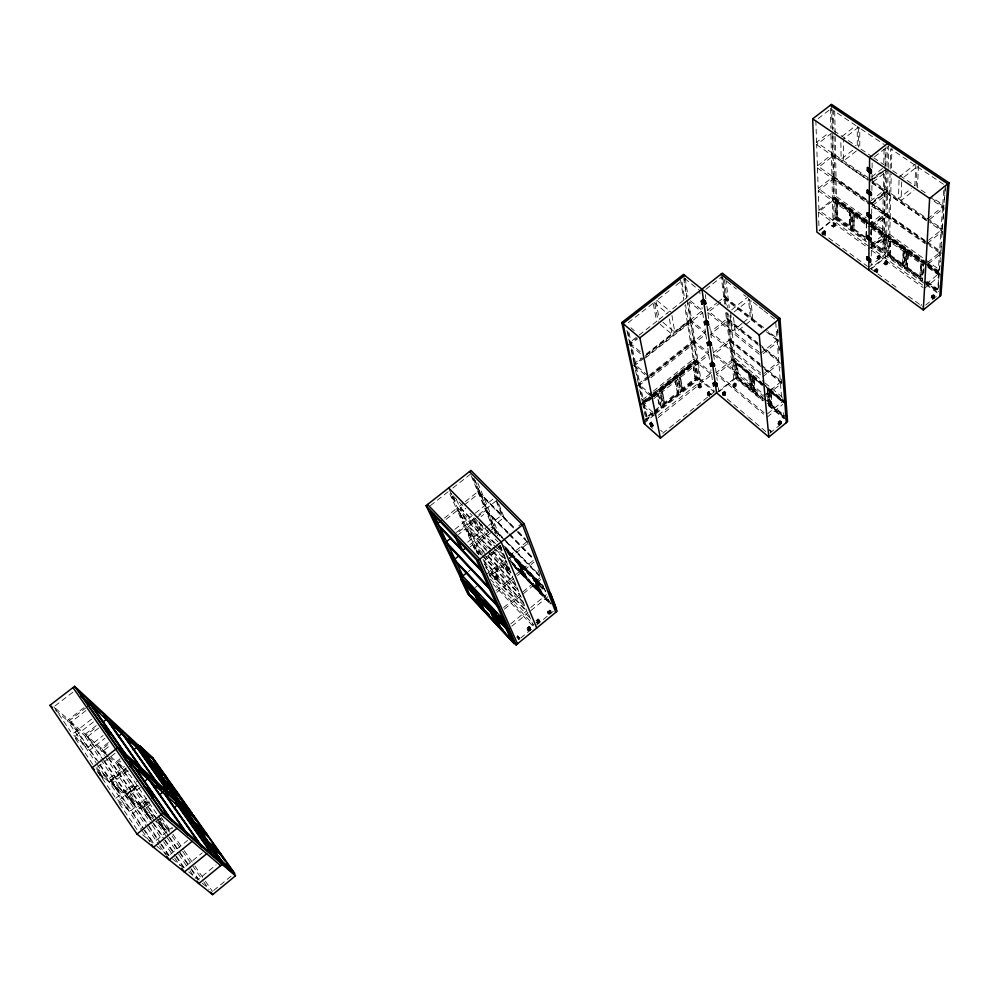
<?xml version="1.0" encoding="UTF-8"?>
<svg xmlns="http://www.w3.org/2000/svg" width="999" height="999" viewBox="0 0 999 999"><rect width="100%" height="100%" fill="white"/><g stroke="black" fill="none" stroke-linecap="round" stroke-linejoin="round"><path stroke-width="0.75" stroke-dasharray="5 3.75" d="M463.149 518.706C459.64 514.947 461.388 515.422 460.689 514.897M460.214 515.484L461.538 516.783L460.864 516.908M460.064 514.935L462.912 518.881M460.414 515.896L461.263 515.659L460.826 516.495M460.701 516.308L461.338 515.809M461.913 517.694L461.326 516.683M697.864 385.751L699.075 387.387L700.898 386.576L699.612 385.327M453.396 497.852L452.072 496.84L454.145 498.451L454.995 501.073L452.709 496.978M452.922 498.638C453.608 498.351 452.984 499.275 452.097 497.065M454.508 499.488L453.209 499.65L453.359 498.801M865.858 236.775L866.508 223.014L854.345 214.36L853.845 229.633L854.345 214.36M866.433 236.313L866.508 223.014M870.604 234.241L871.24 226.386L883.603 235.165L882.729 250.387L883.603 235.165M871.165 235.252L871.24 226.386M895.991 287.138L871.165 269.006L871.215 263.224M871.278 255.994L871.34 250.212L888.461 236.463L923.688 261.476L922.889 275.961M922.589 285.027L871.353 248.089L871.415 242.095M871.478 234.603L871.528 228.609L887.187 216.109L928.133 244.83M871.665 213.961L871.74 206.181L887.674 193.519L928.471 221.703M925.024 241.221L871.752 203.896L871.815 197.889M871.877 190.397L871.952 182.892L887.037 170.966M872.027 174.276L871.977 180.507L885.926 169.493M872.09 168.044L872.139 161.801M709.04 393.319L710.177 394.73M710.102 394.155L708.491 395.392L707.28 393.743M874.674 269.917L876.535 268.419L878.034 269.518M875.049 270.005C877.184 267.844 878.695 270.929 876.023 272.34M876.223 270.816L876.598 269.48L876.31 270.254M877.022 256.643L878.87 255.17L880.369 256.243L878.783 255.494M877.397 256.743C884.053 254.333 874.562 263.361 877.409 256.593M878.571 257.555L878.945 256.219L878.658 257.005M868.855 221.403L882.542 231.119L883.678 170.042M883.803 163.074L884.065 149.126M882.542 231.119L883.728 230.17L884.902 169.805M884.927 168.257L885.326 148.139M870.241 204.233L833.703 178.596L818.268 190.684L818.955 210.314L868.943 246.353L884.327 234.016L884.714 214.385L871.515 205.12M869.093 224.663L884.764 212.163L885.176 191.783L872.015 182.692M885.638 168.319L885.214 189.473L869.255 202.135L817.407 165.809L816.67 144.693L831.455 133.242M885.688 165.921L886.076 146.865M884.827 234.952L883.903 252.272L884.827 234.952L871.303 225.349M884.452 262.125L886.3 260.527L887.811 261.726L886.3 260.639M886.912 169.455L885.064 254.158L870.591 243.756M886.975 166.458L887.399 146.616M868.793 267.27L885.638 253.696L886.051 234.74L868.893 222.552M888.148 168.756L886.225 256.056L868.805 270.105M888.248 167.657L888.735 145.679L872.164 158.679M871.165 269.006L888.024 255.407L888.461 236.463M927.097 262.737L888.598 235.414L890.084 172.877M890.171 168.968L890.658 148.851L944.117 184.665M888.648 255.694L889.647 238.386L904.669 249.063L904.033 265.859L903.446 266.321L888.71 255.644L889.647 238.386M888.598 235.414L889.784 234.465L891.27 174.138M891.42 167.957L891.92 147.852M889.934 255.457L890.833 240.309L903.408 249.25L902.859 263.948L902.334 264.373L889.934 255.457L890.833 240.309M899.038 180.132L898.451 198.789L911.338 188.524M901.697 181.943L901.073 200.599L913.96 190.31M902.334 264.373L903.408 249.25M903.446 266.321L904.132 249.488M907.117 250.799L905.868 268.069L907.117 250.799L922.377 261.651L920.903 278.871L921.852 262.075M906.592 251.236L905.931 268.019L920.953 278.821M907.179 267.857L908.303 252.747L921.078 261.825L920.316 276.473L919.779 276.91L907.179 267.857L908.303 252.747M735.701 386.301L734.19 384.715L734.802 383.641M915.808 163.786L914.847 185.727L892.644 170.642M916.17 186.289L917.07 166.546M918.493 165.584L917.469 187.512L927.584 194.38M919.779 276.91L921.078 261.825M923.688 261.476L922.065 280.781L922.814 277.41M923.775 273.027L924.112 266.945M931.48 296.016L933.341 294.48L934.914 295.716L933.428 294.817M931.692 296.116C938.76 293.506 928.933 302.922 931.817 295.916M931.617 297.402L932.442 297.59L933.054 296.316M933.128 297.015L933.178 295.529L933.166 296.94M928.346 263.624L938.273 270.667L944.005 186.201M927.035 282.105L937.499 289.635L939.035 274.588L927.247 266.209M938.136 287.737L939.035 274.588M938.273 270.667L939.472 269.693L940.321 257.392M940.434 255.856L941.595 238.961M941.695 237.425L945.079 188.249M939.647 270.167L940.271 261.189M870.716 225.811L925.049 264.435L940.933 251.498L941.582 242.17M942.119 234.39L942.332 231.281L929.719 222.565M928.608 240.235L942.494 228.996L942.794 224.488M943.218 218.481L943.943 207.979L931.08 199.226M944.505 199.763L945.516 185.19M938.835 288.574L939.097 285.489M770.928 431.955L769.492 430.407M477.172 553.196L477.185 551.548L477.085 552.21M469.105 534.178L469.13 535.352L470.404 535.264M454.183 499.075C454.92 500.611 452.385 498.176 455.232 500.886M822.077 233.466C824.924 227.06 827.135 236.351 822.277 233.754L824.3 231.368L825.773 232.442L823.75 234.827M825.236 233.641L823.963 232.642L823.463 233.304M468.406 533.766C468.506 531.568 468.444 535.127 469.505 534.015M165.122 829.844L161.501 826.785L161.838 826.185L165.122 829.844L163.062 828.508L160.427 824.687L162.5 826.023L163.848 829.07L163.948 828.146M162.537 826.922L161.476 826.722M162.675 827.097L163.324 827.984M833.578 224.463C836.538 227.909 832.092 226.773 833.853 223.788C834.789 225.499 830.244 227.672 834.927 226.511M148.626 815.309L145.966 812.112L148.376 816.183L150.524 817.582L147.153 813.835L147.565 815.084M148.127 814.385L147.952 815.409L148.676 815.122M146.803 814.447L148.401 815.221M149.338 815.858L148.789 815.434M161.588 826.485L161.701 825.474L161.963 826.098M163.836 829.008L163.499 828.621M164.198 828.633L164.885 830.032M453.683 499.475L452.997 499.163M132.617 802.547C129.383 797.477 134.977 804.782 132.767 802.547M146.766 814.31C147.065 811.55 147.827 816.133 147.74 815.172M148.264 814.734L148.052 815.509M161.963 825.786L161.751 826.598M99.825 773.463L100.162 773.838M99.338 773.663L100.162 773.813L99.5 773.576M101.136 775.773C99.788 775.599 102.073 774.912 100.849 775.436C101.598 774.213 106.094 782.966 101.723 775.848C93.544 768.593 104.371 776.46 101.686 776.81M115.597 787.262L115.522 786.625L115.21 787.924L118.906 791.458L114.111 785.726L116.446 787.262L117.133 789.41L117.033 788.298M114.111 785.726L119.156 791.245M117.782 790.359L117.657 789.697L118.906 791.458M134.603 804.632L130.182 798.825L133.367 802.247L131.069 800.836L131.431 799.987L131.019 801.198M133.716 803.383C134.078 803.134 132.093 802.821 132.605 801.298M161.85 825.923L161.875 825.748M102.06 777.16L102.46 776.822M130.994 801.136L132.005 801.46M131.856 801.76C132.842 801.585 132.842 801.648 131.955 801.872M133.167 802.272L132.867 802.047M115.584 788.199L115.984 787.637L116.633 789.135M115.584 788.049L115.472 787.724M116.184 788.248L115.272 787.874M116.483 789.01L116.421 788.124L116.758 788.835M116.496 788.873L117.02 788.698M118.094 789.959L117.083 788.923M101.099 775.611L99.888 775.074L103.484 778.084M102.447 776.747L101.711 776.847L101.636 775.811M100.325 775.174L99.5 774M101.324 775.112L99.975 775.024M100.712 775.586L100.662 774.862L101.036 775.748M100.762 775.274L100.387 775.474M877.334 271.74L876.011 270.617L875.599 271.303M879.669 258.479L878.059 257.18L878.72 256.081M885.876 262.887L886.375 261.588L885.763 262.999M887.324 263.599L885.863 262.213M920.878 305.981L921.602 304.42M932.766 296.79L932.254 297.39L933.815 298.276M934.115 297.839L932.442 296.491L933.128 295.379M530.919 629.432C528.259 625.399 530.706 629.033 528.134 629.395M162.375 826.91L161.85 826.385M550.736 613.061L549.15 611.376L549.737 610.314L551.173 611.8C544.443 618.269 554.408 610.189 549.55 609.677L547.39 611.45M131.768 800.898L131.468 801.46M709.565 393.581C707.467 390.946 710.789 395.342 707.979 394.805M102.048 776.298L102.235 776.96M725.411 394.555L723.838 393.069L724.462 391.983L725.936 393.231L723.838 395.704M725.636 394.368C723.051 388.661 727.846 398.776 722.764 394.193M468.094 532.966C471.965 533.728 471.528 540.621 468.693 532.867M735.751 386.201L734.452 384.353M452.522 497.952L453.159 498.501M833.591 225.287L833.878 224.663M834.827 226.174L833.303 224.837L833.928 223.751M887.249 263.786L887.562 263.062L885.938 261.888M149.163 816.67L147.49 814.347M494.255 577.11L496.353 575.299C501.473 576.086 492.582 581.106 497.227 578.796L497.964 577.397L496.59 575.961L494.468 578.483C497.365 582.717 491.72 575.911 496.553 575.724M507.08 570.829L509.215 568.306L507.842 566.883L505.706 569.405M517.12 637.936L517.844 636.5L519.443 638.473L519.143 639.397M529.345 627.06L527.147 629.632C530.207 634.015 524.338 627.097 529.308 626.81C533.778 627.285 524.063 634.615 530.769 628.571M538.636 622.877L539.76 621.191L538.324 619.68L537.2 621.366L539.06 622.789M934.077 297.927L934.302 297.227M549.15 611.376L547.539 612.874M477.46 553.096L478.034 552.784M452.397 497.302L454.995 501.073M477.372 551.798L476.236 551.411M723.838 393.069L722.352 394.455M734.19 384.715L732.704 386.101C735.801 389.872 730.069 383.778 734.764 383.404C739.173 383.728 730.219 390.222 736.288 384.877M469.63 535.152L470.067 534.927M462.013 517.195L462.425 517.382M833.303 224.837L831.905 226.124M454.345 499.338L453.996 499.812M779.907 421.253L777.734 423.763L779.282 425.05M530.307 629.907L529.12 628.371L528.546 629.045M878.059 257.18L876.635 258.504M876.747 272.14L877.921 270.454L876.373 269.33L875.211 271.016M539.535 622.352L538.174 620.591M886.138 261.451L884.053 263.873M163.986 828.633L162.175 826.685M163.374 828.096L161.601 826.385M932.442 296.491L930.993 297.852M133.054 802.634L129.932 799.025M162.762 827.846L162.525 826.785L163.099 827.06M133.429 803.521L133.629 803.096M825.162 233.903L825.449 233.179L824.05 232.13M834.789 226.273L835.077 225.549M115.984 787.637L115.747 787.237M117.944 789.472L117.969 790.084M99.838 774.013L99.987 773.676M651.573 423.876L652.822 425.212L651.91 424.238M779.432 424.563C785.052 420.142 773.775 421.153 779.282 425.249M780.818 423.963L779.245 422.34M878.633 257.555L877.884 258.067L879.382 258.903M879.819 258.416C876.111 252.272 883.978 262.899 877.022 258.266M874.237 271.041L875.062 269.842M876.298 270.791L875.424 271.691M877.259 271.915L877.559 271.191L875.998 270.055M877.497 271.666L876.835 272.252L875.449 271.191M886.051 262.912L885.251 263.411L886.812 264.285M508.566 570.054L508.841 568.793L507.392 570.429M518.319 639.223L519.455 638.011L517.669 635.963L515.447 637.687M518.506 639.422L519.268 638.024M530.094 630.294L530.369 629.033L529.145 630.469M539.198 621.665L538.124 623.089M550.611 612.275C547.964 616.221 553.671 611.026 548.988 610.951C547.864 612.824 551.048 612.237 549.512 610.951M698.226 386.476C698.313 389.66 702.921 386.513 700.162 385.514M725.349 393.756L724.1 395.329M835.401 224.812L833.378 227.198M770.316 432.242L770.966 431.156M476.698 550.861L476.173 551.023M880.244 257.193L878.171 259.615M781.455 422.54L779.557 424.662M468.631 534.353L469.218 533.591M887.686 262.562L885.601 264.997M710.277 394.655C705.406 398.726 710.264 389.385 707.767 394.917M452.097 496.928L452.235 497.577M934.739 296.553L933.528 298.264L931.917 297.09M507.804 566.645C503.146 568.681 506.568 572.552 509.39 568.294M508.716 569.755L507.28 567.944M163.474 827.959L160.427 824.687M163.312 827.422L162.687 827.746L162.525 826.822M162.687 827.746L162.849 826.71L162.25 827.11M147.79 815.172L147.602 814.41M517.844 638.199L517.794 637.237L516.945 637.262M518.943 639.372L519.093 638.623L518.231 638.661M549.7 610.064L547.265 612.599L548.963 614.597M551.011 613.199L551.323 612.275L549.55 610.751M116.034 788.186L116.92 788.136M117.295 789.235L115.322 787.499L115.572 786.625M825.474 233.866L824.65 234.728M722.702 392.957C721.34 400.699 730.044 388.586 722.714 392.769M724.063 393.693L724.487 392.295L723.676 393.956M725.749 394.543L725.124 395.279M101.773 776.747L100.212 774.375M115.097 787L115.522 787.499L115.397 786.775M116.558 789.06L116.071 788.461M879.719 258.616L878.571 259.141L879.732 257.779M149.088 816.495L149.338 816.495M887.312 263.998L886.088 264.985L884.44 263.636M163.749 828.471L163.636 828.683M470.229 535.077L470.392 535.227M478.096 553.121L477.21 552.859M115.697 787.974L117.857 789.66M98.576 772.215L100.737 774.038L101.773 776.922M834.652 226.598L835.301 225.324L833.74 224.176M733.104 385.839C734.352 389.535 738.461 384.665 734.615 384.078M530.631 629.944L529.882 630.644M539.148 622.702L537.737 620.741M878.396 257.942L877.259 258.079M885.813 263.311L884.677 263.436M886.862 264.348L885.476 262.55M778.721 423.626L779.869 422.177M476.223 550.699L479.021 554.457M476.523 551.548L476.61 551.91M468.668 534.103L469.293 534.228M132.555 801.985L132.293 801.735M101.573 776.136L99.95 774.587M780.544 424.6L781.418 423.139L779.695 421.69M933.69 298.489L934.589 297.04L933.054 295.879M536.688 620.441L538.124 619.055L535.988 620.916M886.887 264.211L885.976 264.385L887.162 263.149M824.949 234.141L823.188 233.042M932.991 298.514L934.19 297.128L932.829 296.154M213.686 890.471L231.481 875.836M520.704 638.061L531.518 629.17M536.65 624.949L553.334 611.238M769.979 433.129L782.816 422.577M925.661 305.145L937.437 295.467M937.499 289.635L938.036 289.198L926.398 280.844M526.997 628.296L529.133 626.435L530.569 627.996M539.16 590.459L538.486 591.008L525.087 577.172L519.867 563.936L520.479 563.448L534.065 577.397L539.16 590.459L525.749 576.623L525.087 577.172M768.031 403.646L768.643 403.134L767.244 387.787L764.997 385.926M540.671 593.269L541.346 592.719L536.276 579.682L535.589 580.232L540.671 593.269L551.161 604.095M770.391 405.606L771.003 405.094L769.642 389.76L769.018 390.272L770.391 405.606L783.915 416.833M541.533 593.543L542.132 593.044L537.712 581.643L537.1 582.155L541.533 593.543L551.923 604.27M772.102 405.132L771.54 405.582L770.928 391.708L772.102 405.132L784.402 415.322L783.84 415.784L783.616 412.824M188.736 871.977L198.164 879.582L216.084 864.922M510.826 623.801L526.773 610.764L520.604 595.928L481.993 555.581M530.769 607.492L546.441 594.667M767.619 413.723L783.004 401.148L782.542 395.204M926.235 283.966L939.435 273.164L925.636 263.361M511.875 626.173L528.009 612.961L488.486 571.465M530.794 610.676L547.939 596.653M767.22 417.12L782.654 404.495M924.35 288.486L938.723 276.723M172.427 858.828L183.716 867.931L202.21 852.884M503.621 607.517L519.905 594.255L483.379 556.106M522.764 591.932L540.084 577.834M504.345 609.165L520.604 595.928M523.451 593.618L540.734 579.532M928.321 263.848L940.783 253.709L929.395 245.717M520.479 563.448L525.911 577.422L537.137 589.023L537.749 588.523L533.279 577.085L521.903 565.397L521.291 565.896M511.538 562.599L521.59 572.964L522.202 572.477L517.544 560.914L506.368 549.425L511.138 561.076M750.636 387.325L750.087 387.774L748.626 374.263L736.575 364.335L737.137 363.886L738.736 377.447L750.636 387.325L749.188 373.813L748.626 374.263M512.787 564.485L522.927 574.949L523.601 574.4L518.294 561.201L504.945 547.477M751.285 389.735L749.7 374.25L735.301 362.4L737.087 377.947L751.285 389.735L751.897 389.235L750.261 373.801L735.863 361.95L735.239 362.45L749.637 374.313L750.261 373.801M753.608 391.67L754.22 391.171L752.622 375.736L751.985 376.248L753.608 391.67L762.487 399.038M525.911 577.422L526.51 576.923L521.903 565.397M755.281 391.183L754.732 391.633L753.895 377.684L755.281 391.183L762.986 397.565M533.279 577.085L532.654 577.584L537.137 589.023M533.379 577.959L534.065 577.397M767.244 387.787L768.094 403.596M517.544 560.914L516.933 561.413L521.59 572.964M517.619 561.75L518.294 561.201M496.141 579.507C499.275 575.037 497.065 582.305 495.167 577.984M885.838 264.648L884.877 263.586M156.818 846.24L168.631 855.768L187.575 840.421M496.103 590.534L512.749 577.047L506.056 560.938L493.044 547.489M515.671 574.687L533.379 560.352M763.81 373.713L778.745 361.613M496.865 592.27L513.486 578.796L487.899 552.197M517.569 575.486L534.053 562.125M762.849 376.723L778.908 363.711M927.322 243.444L942.332 231.281M709.103 394.205L707.304 392.682L708.878 391.421L710.676 393.032L708.89 391.508L707.317 392.782L709.028 393.981M142.582 834.764L152.847 843.044L172.278 827.384M485.826 574.787L505.294 559.103L498.301 542.295L495.067 538.973M509.478 555.731L527.584 541.146M760.651 353.384L778.246 339.21L768.493 331.443M927.596 218.893L944.105 205.594L932.641 197.814M158.429 820.366L170.13 830.256L172.465 828.383M662.774 433.279L714.085 391.945L713.673 389.073M489.06 574.637L506.056 560.938M509.028 558.541L528.296 543.006M763.199 353.658L778.421 341.396M929.819 219.355L943.943 207.979M475.274 587.424L478.808 584.577M489.41 576.023L506.968 561.863L500.062 545.217M716.583 392.844L735.039 377.959L727.135 312.812M529.27 617.195L490.272 576.186L506.68 562.961M718.818 391.87L736.675 377.46L734.59 360.015L716.42 374.6L763.673 414.16M737.087 377.947L737.699 377.46L735.863 361.95M738.736 377.447L738.186 377.897L736.575 364.335M725.911 392.382L724.462 391.171L722.502 392.757M732.879 384.49L734.827 382.817L736.288 384.116L734.827 382.904M658.191 417.532L711.6 374.687L695.067 360.814L650.449 396.391M886.051 234.74L868.93 248.476L818.456 212.038L835.339 198.739L867.681 221.703M166.421 836.575L155.919 821.34L160.752 817.469M870.141 248.289L886.687 235.002M698.276 386.401C702.322 382.954 695.079 387.487 699.949 388.324L701.798 386.85L699.5 384.228L697.652 385.714L698.676 387.237M158.829 819.904L161.176 818.019M468.319 571.528L471.903 568.656M490.122 554.033L483.004 559.74L524.275 602.934M491.296 553.084L496.041 549.275M497.227 548.326L500.786 545.479M653.508 425.437L651.885 426.735L651.011 425.961L650.499 425.374L652.122 424.076M698.563 386.8C702.796 383.828 697.24 384.752 699.999 385.751M764.035 412.699L716.146 372.639L732.479 359.54L730.269 341.446L713.661 354.707L714.485 360.689M871.353 248.089L886.75 235.739L924.387 262.475M651.011 425.961L652.634 424.662L651.036 426.298M700.661 386.188L699.4 387.812L698.763 387.462M730.169 315.409L735.289 358.491L734.04 359.49L728.558 313.898M651.585 426.049C654.645 423.027 651.96 428.072 650.886 426.173M699.65 387.45L700.898 386.463M168.694 835.963L159.116 822.065L162.675 819.205M490.272 576.186L483.741 561.413L501.648 547.04M161.751 825.486L161.626 826.148M163.062 828.508L160.677 824.5M145.717 812.312L148.789 816.021L147.078 813.149M147.278 813.76L147.352 813.473M652.584 397.827L644.23 404.495L647.04 417.582L646.49 417.095L653.558 411.438M654.732 410.502L659.44 406.73L656.805 393.531L659.989 407.205L659.44 406.73M664.435 402.734L661.862 389.498L664.984 403.209L664.435 402.734L677.297 392.432L674.899 379.108L677.846 392.919L677.297 392.432M682.255 388.461L679.932 375.087L682.816 388.936L682.255 388.461L695.042 378.234L692.881 364.76L695.591 378.708L695.042 378.234M478.808 554.632L478.059 552.285M478.246 553.134L477.06 552.347M652.934 412.862L645.441 419.018L645.978 419.505L653.109 413.798M654.108 411.925L660.876 406.655L657.879 391.571L654.258 394.455M663.373 404.657L678.708 392.382L675.986 377.135L660.414 389.548L663.373 404.657L663.923 405.144L679.258 392.857L675.986 377.135M681.181 390.397L696.415 378.196L693.98 362.787L678.508 375.124L681.181 390.397L681.743 390.871L696.977 378.671L693.98 362.787M654.295 412.849L661.425 407.142L657.879 391.571M645.579 419.98L652.747 414.248M653.945 413.286L697.801 378.159L695.067 360.814M644.929 421.428L653.296 414.722M654.495 413.773L698.363 378.633L695.641 361.288L641.283 404.632M643.88 423.351L654.807 414.597M656.018 413.623L699.737 378.596L688.011 303.209M140.372 829.195L142.72 827.309M518.743 525.899L521.066 524.038M658.428 415.134L711.325 372.739L710.901 369.742M651.61 424.563L649.75 423.276L651.348 422.003L653.096 423.551M697.901 384.777L699.45 383.416L701.236 385.027L699.462 383.516L697.901 384.765L699.6 385.964M649.775 423.364L651.36 422.09M627.822 331.668L642.482 399.762L643.593 400.749L652.047 394.006M653.259 393.044L694.355 360.302L685.539 304.545M867.107 223.252L867.694 222.789L853.158 212.462L852.696 229.845L853.158 212.462M642.22 402.772L649.487 396.978M650.699 396.004L696.74 359.315M97.415 771.141L115.784 798.263L130.844 810.701L146.453 798.263M467.619 542.232L479.67 532.629L472.277 515.534L470.142 513.336M456.418 499.612L459.365 506.293L482.629 530.269L487.412 526.461M488.611 525.499L501.76 515.022L495.417 499.125M640.721 404.145L649.238 397.352M706.905 306.056L707.504 310.377L732.791 330.844L742.107 323.426M743.268 322.49L750.261 316.933L748.388 298.414M652.734 412.137L642.619 403.209L652.197 395.567M653.383 394.617L696.465 360.277L693.656 342.282L650.961 376.161M643.406 403.109L653.059 395.417M643.331 403.758L650.599 397.952M651.81 396.99L697.864 360.264M650.836 398.289L642.757 404.558L645.978 419.505M652.035 397.34L658.441 392.058M663.923 405.144L660.976 390.035L676.548 377.61M681.743 390.871L679.07 375.612L694.542 363.261M104.283 760.689L126.873 793.706L140.859 805.531L148.052 799.799M653.296 396.79L708.466 352.784L707.642 347.065M653.783 396.878L657.367 394.018M662.424 389.985L675.461 379.583M680.494 375.574L693.443 365.234M137.587 785.476L117.782 801.198L132.817 813.611L148.451 801.136M469.905 544.63L481.968 535.002L474.612 517.932L454.907 533.578M495.541 543.581L484.927 532.642L489.722 528.821M490.921 527.872L504.083 517.37L497.764 501.498M759.44 352.41L735.301 332.867L744.617 325.437M745.778 324.5L752.771 318.931L750.948 300.424M108.978 758.179L142.382 806.817L148.364 802.047M653.696 398.751L708.753 354.82L693.656 342.282M871.49 224.937L884.714 214.385M140.996 808.79L149.513 801.985M870.316 226.636L885.976 214.136M140.335 787.274L128.759 796.465L142.745 808.253L149.937 802.509M470.192 546.828L472.639 544.88L465.509 528.921L458.516 534.477M484.04 551.598L475.437 542.644L488.761 532.005M489.972 531.043L493.593 528.146L486.888 511.95L481.093 516.545M761.338 364.897L781.48 381.306L764.585 395.067L713.373 352.684L730.019 339.398L727.734 320.592L710.789 334.053L711.588 339.785M871.553 226.398L887.224 213.886L925.736 240.859M152.972 822.214L144.256 809.54L151.436 803.808M480.531 554.158L476.211 544.38L494.33 529.907L504.495 540.322M127.997 770.641L112.575 782.816L127.173 795.129L138.774 785.926M458.866 531.755L464.697 527.11L457.28 510.489L445.354 519.917M492.157 550.312L467.569 524.837L475.686 518.394M476.848 517.47L486.126 510.102L479.133 493.231L460.202 508.191L467.569 524.837M726.748 312.437L727.472 318.456L710.501 331.943L762.662 374.637M871.752 203.896L887.736 191.209M475.437 542.644L468.369 526.648L475.312 521.141M849.674 211.039L849.225 226.323L849.674 211.039L837.686 202.522L837.399 217.819L837.686 202.522M131.031 800.074L131.244 800.574M850.823 210.801L850.386 228.184L850.823 210.801L836.513 200.624L836.288 218.044L836.513 200.624M132.43 801.111L131.818 801.86M132.617 802.971L130.182 798.825M470.854 536.75L470.079 534.315M133.666 802.684L133.142 803.184L133.903 803.221M642.482 399.762L652.135 392.07M653.346 391.108L693.219 359.353L684.715 305.869M462.275 517.182L461.738 517.345M822.577 231.993L824.4 230.444L825.836 231.493M834.04 222.914L835.489 223.951L834.04 222.814L832.417 224.251M822.652 233.516C823.651 235.926 827.771 233.054 824.25 231.855M115.784 798.263L137.899 780.719M454.907 529.308L472.277 515.534M475.299 513.149L493.606 498.626M652.147 395.791L638.436 383.791L648.151 376.086M649.35 375.124L693.343 340.247L690.421 321.553L645.641 356.893M731.618 309.865L748.214 296.703M899.125 177.023L914.622 164.735M636.688 386.326L694.78 340.247M100.137 764.547L110.664 780.007L125.275 792.357L135.714 784.09M649.2 376.723L705.481 332.068L704.844 327.597M642.619 403.209L638.861 385.764L649.762 377.11M126.873 793.706L137.275 785.439M650.836 377.797L705.794 334.178L690.421 321.553M885.176 191.783L869.242 204.433L817.494 168.107L833.203 155.869L870.753 181.818M478.858 514.572L495.966 500.998M734.165 311.9L749.587 299.663M904.182 176.935L917.294 166.533M125.412 795.691L138.411 785.376M871.553 203.321L886.45 191.496M648.039 375.711L634.078 363.611L641.395 357.842M646.191 354.058L690.097 319.43L687.062 300M96.079 767.682L109.003 778.608L124.438 766.433M646.128 354.907L672.127 334.39L668.668 314.56M662.886 322.29L674.837 332.255L702.397 310.514L701.985 307.63M871.74 176.923L884.527 166.833M632.305 366.221L644.205 356.83M645.429 355.856L691.558 319.468M638.436 383.791L634.515 365.671L644.417 357.854M110.664 780.007L126.061 767.856M645.379 357.967L702.709 312.712L689.472 301.948M869.405 181.131L883.328 170.142M109.141 782.017L126.099 768.631M871.765 179.97L884.615 169.83M115.122 753.271L95.667 768.556L110.926 781.418L126.374 769.218M444.493 518.044L456.443 508.603L449.288 492.619M459.365 506.293L464.11 502.547M465.297 501.61L478.334 491.321L471.603 475.087M707.504 310.377L716.745 303.072M717.894 302.16L724.824 296.691L722.352 276.348M708.641 318.531L707.804 312.575L725.099 298.913L765.184 330.844M819.168 230.294L834.065 218.506L832.204 135.34M819.118 230.981L835.738 217.832L835.339 198.739M120.142 758.778L115.409 762.499L153.284 817.507M110.589 756.53L117.47 762.574L119.917 760.651M818.955 210.314L834.128 198.364L833.703 178.596M867.607 220.517L835.251 197.565L836.413 196.641L835.214 135.976M157.268 819.38L118.531 763.248L120.867 761.413M101.623 776.685L102.26 776.285M453.946 499.687L454.195 499.2M108.092 756.905L103.696 750.499L109.553 745.916M640.209 351.773L629.545 342.632L656.605 321.416L652.884 301.511M683.516 300.312L659.29 319.305L655.943 301.061M627.747 345.304L637.275 337.824M634.078 363.611L630.007 344.767L637.474 338.911M430.407 505.644L448.701 491.283L451.91 494.592M452.897 487.987L471.041 473.726M705.881 289.285L721.178 277.272M91.558 719.193L72.34 734.115L87.812 747.452L103.072 735.539M852.671 150.225L841.133 159.228L840.858 141.721M75.325 737.836L89.673 750.187L104.945 738.249M856.318 151.024L843.618 160.951L843.318 139.061L858.591 127.198M108.404 742.557L100.05 749.088L104.408 755.431M98.576 728.146L87.787 736.55L102.135 749.125L109.178 743.618M867.856 223.776L818.193 188.461L833.653 176.361L833.203 155.869M96.266 725.611L84.053 735.102L99.9 758.303M85.926 710.601L71.191 722.015L86.151 735.127L96.978 726.71M817.407 165.809L833.154 153.546L832.691 132.293M628.246 322.677L654.57 302.135L658.154 321.441M658.291 299.225L670.054 290.047M675.923 285.464L681.805 280.881L684.727 299.363L686.725 297.802L683.791 279.021M841.97 136.438L854.882 126.411M93.444 721.94L74.213 736.887L92.882 764.447M83.953 707.692L67.37 720.529L96.091 762.799M72.877 692.182L53.859 706.83L69.48 720.516L85.489 708.129M868.268 177.772L816.595 142.295L828.933 132.742M818.169 118.569L830.981 108.704M550.474 613.536L549.388 614.06L547.989 612.587M530.082 630.169L529.358 630.606L527.872 629.108M508.566 569.917L507.854 570.342L506.418 568.906M876.71 272.752L877.796 270.954L876.173 269.767M132.143 801.922L132.417 801.298M117.22 789.385L117.582 790.234M468.469 533.054L469.855 534.502M469.031 534.365L471.078 536.575M517.007 636.6L517.632 635.888L519.055 637.449M529.907 630.282L528.234 628.746M538.673 623.164L539.91 621.653L538.149 620.117M548.513 612.649L549.925 611.338M117.557 789.235L117.795 790.109M770.504 431.368L771.166 431.118L769.392 429.62M724.912 395.217L723.014 393.993M146.778 813.686L146.94 813.323M147.053 814.535L150.524 817.582M147.877 814.597L148.464 814.759M734.015 385.614L734.477 384.927M823.276 233.716L824.25 232.28M101.761 776.573L103.209 778.296M517.519 637.212L517.994 638.086M529.358 630.869L527.597 629.345M537.112 622.015C539.01 618.818 537.237 622.976 537.986 620.391M550.212 613.548L548.613 612M495.829 577.922C498.226 576.048 494.105 577.584 496.416 577.31M495.417 578.259C496.528 575.112 499.862 578.533 496.241 579.632M507.517 567.594L508.678 568.793M507.067 568.843L507.979 567.819M507.667 567.32C511.75 567.907 507.33 573.076 506.143 569.13M780.956 423.077L779.819 424.55M779.532 421.978C782.804 422.49 780.132 426.298 778.721 422.952M735.813 385.414L734.54 387.05M733.666 385.989L734.777 384.553M823.988 232.755L824.337 231.431L823.938 232.829M877.397 271.041L876.21 272.265L875.112 271.466M538.124 623.501L536.663 622.09M537.462 621.653L538.086 620.991M825.286 233.029L824.225 234.453M548.876 612.275L549.5 611.625M506.668 569.193C509.64 567.22 505.294 567.981 507.654 568.231M131.069 801.248L134.853 804.432M149.101 816.108L150.275 817.781M855.981 125.612L833.428 110.502L833.815 129.158M861.051 129.008L884.14 144.48M833.853 130.707L856.056 145.792M872.402 156.893L859.777 148.314L859.764 128.147L857.229 126.448L857.279 146.628M873.675 157.755L883.778 164.623M931.293 198.127L946.041 208.154M869.517 178.646L926.335 218.019M927.334 218.544L942.494 228.996M831.38 153.471L870.766 180.669M872.027 181.531L928.533 220.554M929.782 221.416L944.392 231.506M816.67 144.693L868.143 180.27M871.952 182.892L927.459 221.254M833.653 176.361L867.731 200.237M868.993 201.111L884.764 212.163M926.997 241.746L940.933 251.498M831.917 176.249L870.254 203.122M871.515 204.008L925.673 241.958M926.935 242.844L942.794 253.958M871.74 206.181L924.899 243.494M836.413 196.641L866.295 217.819M871.278 221.353L883.728 230.17M889.784 234.465L924.574 259.128M925.811 260.002L939.472 269.693M833.591 197.303L870.254 223.339M871.515 224.226L925.986 262.899M927.259 263.798L941.195 273.701M927.297 264.036L939.31 272.565M834.128 198.364L868.019 222.427M869.267 223.326L884.327 234.016M868.306 223.027L834.764 199.188L835.176 218.282L865.808 240.309M871.977 225.637L885.464 235.215M941.12 274.762L887.874 236.938L887.437 255.869L939.797 293.531M927.259 265.11L939.185 273.589M832.429 198.214L870.341 225.162M871.615 226.061L926.061 264.772M927.334 265.672L938.735 273.776M927.859 266.446L939.784 274.925M837.112 202.984L849.088 211.501M853.758 214.822L865.921 223.476M870.666 226.848L883.016 235.639M890.296 240.734L902.871 249.688M907.779 253.172L920.541 262.262M927.884 267.482L938.498 275.037M818.268 190.684L869.08 226.86M871.528 228.609L923.65 265.722M837.974 217.37L849.799 225.861M854.42 229.171L866.433 237.799M871.116 241.159L883.316 249.912M890.459 255.045L902.859 263.948M907.704 267.432L920.316 276.473M836.85 217.595L850.961 227.735M853.271 229.383L865.858 238.262M870.541 241.621L884.477 251.81M889.235 255.22L904.033 265.859M906.455 267.595L921.49 278.384M926.285 281.843L938.036 290.272M924.587 281.431L937.512 290.709M835.738 217.832L865.821 239.285M869.967 242.42L885.638 253.696M888.024 255.407L922.651 280.307M923.925 281.206L938.623 291.608M834.065 218.506L868.843 243.531M870.079 244.43L924.799 283.803M926.036 284.703L937.237 292.757M871.34 250.212L923.088 287.575M832.816 225.412L834.29 226.473M877.559 257.767L879.083 258.878M884.977 263.137L886.513 264.26M832.716 225.836L833.853 226.673M877.459 258.217L878.645 259.078M931.83 297.552L933.078 298.464M932.941 298.951L931.38 297.602M823.676 232.455L824.949 233.391M875.723 270.429L877.06 271.403M821.603 232.792L867.557 266.358M908.403 296.204L923.301 307.08M822.789 233.816L824.113 234.79M822.052 233.766L823.738 235.002M726.835 281.431L736.413 288.986M743.606 294.643L745.991 296.528M753.283 302.272L757.966 305.956M759.14 306.88L762.649 309.653M763.823 310.577L775.524 319.792M724.824 296.691L750.261 316.933M752.771 318.931L767.282 330.482M723.738 296.828L763.723 328.671M768.568 332.53L780.269 341.845M766.37 331.793L777.135 340.372M684.715 278.496L699.5 290.372L700.536 297.565M727.472 318.456L758.166 343.181M759.377 344.143L778.633 359.665M726.41 318.556L760.676 346.178M761.875 347.14L778.721 360.714M727.734 320.592L758.378 345.292M763.174 349.163L780.057 362.774L780.419 367.407M202.322 883.253L207.979 887.799M707.804 312.575L760.851 355.557M690.334 300.736L702.397 310.514M730.019 339.398L760.152 363.936M728.97 339.46L763.386 367.507M764.585 368.494L783.416 383.828M730.269 341.446L763.473 368.519M764.685 369.505L781.63 383.329L764.772 397.065L713.661 354.707M710.789 334.053L760.489 374.787M690.097 319.43L705.481 332.068M735.289 358.491L763.885 381.98M765.072 382.954L782.941 397.639L781.668 398.676L775.649 321.328M732.692 358.566L761.55 382.192M762.624 383.004L785.664 402.035M752.622 375.736L763.873 385.002M769.642 389.76L783.378 401.061M732.479 359.54L785.027 402.547M762.187 384.54L752.047 376.198L762.125 384.59M770.454 405.557L769.08 390.222L783.378 401.973M769.018 390.272L783.89 402.522M731.43 359.578L762.324 385.027M767.082 388.936L784.902 403.621M753.333 378.146L762.237 385.489M770.354 392.17L782.804 402.435M656.755 300.299L671.428 312.4M654.008 302.447L667.544 313.636M724.824 394.967L723.326 393.668M723.251 394.268L724.512 392.957M764.085 398.476L767.382 401.211L766.695 393.743M693.343 340.247L708.466 352.784M737.699 377.46L751.897 389.235M754.22 391.171L765.721 400.761M771.003 405.094L784.54 416.321M736.675 377.46L762.736 399.101M767.519 403.072L786.937 419.193M763.586 400.824L736.063 377.959L733.965 360.514M768.368 404.795L786.313 419.705M735.039 377.959L762.499 400.799M768.468 405.756L783.99 418.656M733.666 385.314L735.426 386.738L733.391 385.751M660.189 324.413L672.127 334.39M779.807 424.463L778.433 423.401M696.465 360.277L711.325 372.739M693.219 359.353L694.355 360.302M97.802 772.489L154.77 820.379M155.919 821.34L169.056 832.379M727.147 398.901L747.389 415.996M748.576 416.995L766.433 432.08M699.737 378.596L714.335 390.946M142.382 806.817L155.807 818.156L117.47 762.574M144.256 809.54L153.197 817.07M159.116 822.065L169.63 830.931M697.801 378.159L714.085 391.945M711.226 394.855L708.915 392.22L707.067 393.718L709.377 396.341M710.664 394.58L708.878 392.457M710.551 394.655L709.377 393.681M697.889 384.677L699.662 386.188M630.906 327.759L634.253 330.607M699.075 387.387L699.962 388.136L701.56 386.85L699.462 384.465M708.491 395.392L709.39 396.153M779.545 422.552L779.595 423.176M630.007 344.767L640.646 353.896M634.515 365.671L648.451 377.759M55.757 710.376L107.73 755.793M108.829 756.755L130.157 775.386L157.18 814.472M638.861 385.764L649.125 394.755M103.696 750.499L105.994 752.509M118.531 763.248L128.459 771.94M643.518 406.618L656.98 418.506M660.626 430.257L662.399 431.818M650.449 426.348L652.659 428.321M708.353 395.816L707.729 395.104M650.923 426.361L650.174 425.037L651.573 423.489L649.987 424.7L650.486 425.911M478.334 491.321L501.76 515.022M504.083 517.37L516.833 530.269M517.894 531.343L525.337 538.861M477.609 491.133L513.961 527.922M518.231 532.242L525.686 539.797M479.133 493.231L516.346 530.906M517.42 531.992L527.11 541.795M486.126 510.102L508.416 532.792M509.502 533.891L532.305 557.092M485.389 509.902L508.778 533.703M509.865 534.802L533.728 559.09M486.888 511.95L508.054 533.503M509.14 534.602L532.979 558.878M493.593 528.146L502.709 537.474M503.783 538.561L539.01 574.625M492.869 527.909L505.207 540.534M506.268 541.62L539.348 575.474M505.556 541.408L540.734 577.422M505.394 546.977L543.119 585.726M503.521 545.529L543.419 586.513M536.276 579.682L543.718 587.325M505.731 548.563L543.493 587.362M537.712 581.643L542.969 587.05M506.98 550.337L544.867 589.273M505.357 549.025L517.682 561.7L522.927 574.949M519.792 563.998L533.441 577.897L538.486 591.008L525.149 577.11M535.589 580.232L544.155 588.923M505.756 549.925L546.041 591.283M452.984 495.691L465.846 508.916M474.612 517.932L477.847 521.253M478.921 522.365L490.759 534.54M508.241 553.146L545.516 591.495M508.691 554.095L545.342 591.82M496.603 544.667L501.91 550.137M460.202 508.191L497.09 546.228M498.176 547.352L503.608 552.947M512.15 562.112L522.202 572.477M526.51 576.923L537.749 588.523M542.132 593.044L548.376 599.475M511.426 561.85L523.601 574.4M541.346 592.719L549.737 601.373M509.69 560.526L547.952 600.012M512.862 564.423L522.989 574.887M549.125 601.873L540.746 593.206L535.664 580.182M457.205 507.242L504.62 556.206M513.111 565.284L550.449 603.833M514.822 567.519L550.624 604.495M456.443 508.603L479.67 532.629M481.968 535.002L494.692 548.151M495.754 549.25L505.294 559.103M457.28 510.489L491.958 546.366M493.219 551.423L510.327 569.143M468.369 526.648L491.845 550.998M492.919 552.097L511.051 570.904M465.434 525.736L488.174 549.338M489.248 550.461L511.988 574.063M549.637 613.798L548.264 612.362M464.697 527.11L487.125 550.412M488.199 551.523L512.749 577.047M465.509 528.921L486.825 551.086M488.349 556.081L517.382 586.326M476.211 544.38L518.081 588.024M473.339 543.506L482.929 553.496M483.991 554.607L519.13 591.271M472.639 544.88L482.305 554.982M480.919 554.457L473.414 546.615L475.274 550.799M476.473 551.036L477.847 552.472M483.741 561.413L524.375 603.958M538.124 619.055C541.858 619.767 536.613 626.123 535.889 622.252M484.153 563.936L525.911 607.704M496.041 577.01L497.402 578.921L495.516 577.634M485.539 567.494L526.773 610.764M536.925 621.828L538.224 623.189L537.562 623.751L536.126 622.252M490.347 579.195L533.553 624.687M492.857 583.903L532.867 626.086M529.208 627.971L530.219 629.045M528.758 628.121L530.007 629.432M517.707 637.412L518.718 638.498M469.268 534.552L469.031 535.252M161.413 817.669L170.13 830.256M172.852 834.177L183.416 849.45M184.303 850.723L193.993 864.722M194.88 865.996L204.57 879.994M205.444 881.268L212.5 891.445M158.042 815.733L169.38 832.117M172.015 835.938L181.718 849.974M182.605 851.248L202.897 880.606M203.784 881.88L209.078 889.547M169.568 837.224L179.158 851.123M180.02 852.384L190.484 867.532M191.358 868.805L200.062 881.43M157.655 820.841L168.219 836.163M169.106 837.437L178.796 851.485M179.67 852.771L190.235 868.094M191.121 869.367L198.164 879.582M167.295 837.849L177.785 853.084M178.659 854.357L189.161 869.592M190.035 870.866L195.28 878.483M153.834 823.488L164.286 838.698M165.16 839.959L175.612 855.181M176.486 856.443L184.315 867.856M102.135 749.125L107.417 756.817M108.304 758.104L140.859 805.531M142.745 808.253L163.661 838.735M164.535 839.997L175 855.231M175.874 856.505L183.716 867.931M105.282 756.705L151.398 823.963M152.26 825.224L162.662 840.396M163.536 841.658L173.938 856.83M174.8 858.091L180.007 865.683M652.484 424.313L651.435 422.777L649.562 424.288L651.86 426.935L653.746 425.424L651.398 423.014L649.775 424.325L650.499 425.374M87.787 736.55L103.421 759.415M128.759 796.465L160.477 842.844M161.351 844.13L170.167 857.005M86.151 735.127L102.672 759.29M103.546 760.564L125.275 792.357M127.173 795.129L147.902 825.449M148.764 826.71L159.99 843.131M160.851 844.392L168.631 855.768M100.774 759.602L146.453 826.523M147.34 827.809L158.729 844.505M159.615 845.791L165.747 854.782M71.191 722.015L99.263 763.248M112.575 782.816L143.981 828.958M144.855 830.244L154.458 844.342M69.48 720.516L87.812 747.452M89.673 750.187L96.391 760.077M99.763 765.009L109.003 778.608M110.926 781.418L130.844 810.701M132.817 813.611L142.395 827.684M143.269 828.958L152.847 843.044M96.965 764.085L141.309 829.37M142.183 830.656L150.012 842.169M53.859 706.83L70.654 731.63M119.468 803.696L137.175 829.844M449.238 489.335L477.772 553.458M478.971 521.703L482.629 530.269M481.281 524.088L484.927 532.642M505.494 567.932L507.654 566.296M471.228 475.774L495.092 533.241M528.596 614.385L533.329 625.774M513.486 578.796L519.318 592.844M473.938 478.296L497.739 535.864M494.33 529.907L496.091 534.153M477.822 482.967L500.287 537.574M475.074 480.344L497.914 535.626M496.59 500.312L503.296 517.132M526.76 540.871L528.159 544.53M537.899 569.992L540.084 575.711M626.947 330.557L629.545 342.632M628.983 332.58L643.593 400.749M643.681 404.008L646.49 417.095M671.952 315.459L674.837 332.255M680.594 279.907L683.753 299.762M683.766 275.924L687.075 297.14M685.214 278.371L687.986 296.353M688.898 302.173L700.848 379.545M702.709 312.712L703.783 320.155M705.794 334.178L706.817 341.333M708.753 354.82L709.39 359.29M711.6 374.687L712.424 380.444M705.306 294.53L705.906 298.851M709.665 325.986L710.289 330.457M712.587 346.953L713.373 352.684M715.521 368.156L716.146 372.639M716.82 377.472L717.22 380.357M718.219 387.55L718.618 390.434M720.966 274.213L724.625 304.071M725.699 312.762L733.815 378.958M722.876 277.734L726.211 305.182M725.099 298.913L726.011 306.431M724.437 279.545L727.834 307.892M730.619 312.35L732.791 330.844M725.786 278.484L729.258 307.717M733.516 317.47L735.301 332.867M749.662 299.425L751.623 319.031M777.984 422.077L779.969 420.442L781.48 421.803L780.057 420.791M777.734 329.533L777.971 332.63M779.033 346.553L779.27 349.65M781.518 379.071L781.755 382.155M777.534 329.932L778.009 336.114M778.758 345.841L779.22 351.773M815.833 120.367L816.595 142.295M817.494 168.107L818.193 188.461M818.456 212.038L818.968 226.611M832.179 109.278L832.629 129.882M831.555 105.906L832.067 129.133M830.331 108.379L830.806 128.309M830.943 134.278L832.916 219.418M833.965 136.151L835.251 197.565M834.714 111.101L835.176 134.428M858.491 127.298L858.528 147.14M905.344 249.338L904.619 268.232L905.931 248.863L905.344 249.338M831.717 225.799C835.738 230.22 835.614 218.881 831.717 225.799M883.878 263.549C888.074 268.182 887.936 256.481 883.878 263.549M779.245 421.878C779.332 424.825 781.355 420.666 779.245 421.878M734.103 384.203C734.115 387.013 736.288 383.329 734.153 384.103M650.973 423.401C651.261 426.361 652.959 422.165 650.973 423.401M528.296 628.009C528.696 630.893 530.269 626.685 528.296 628.009M540.571 592.382L539.897 592.931L534.153 578.271L534.852 577.709L540.571 592.382M769.917 405.057L769.292 405.569L767.731 388.311L768.356 387.799L769.917 405.057M524.999 576.323L524.325 576.873L518.369 562.037L519.055 561.488L524.999 576.323M753.159 391.146L752.547 391.645L750.711 374.3L751.335 373.788L753.159 391.146M852.122 229.608L851.548 230.057L851.985 210.552L852.122 229.608M677.634 375.636L677.072 375.162L680.669 392.807L677.634 375.636M659.515 390.085L658.965 389.598L662.861 407.068L659.515 390.085"/><path stroke-width="1.5" d="M704.382 301.111L704.557 300.986M869.018 260.851L866.945 259.615L867.144 256.818L870.554 259.303L870.529 261.95L868.393 260.302M868.918 239.735L867.057 238.374L867.07 235.627L870.741 237.974C871.952 242.857 866.732 237.737 869.167 239.61M867.382 212.7L867.369 215.547L868.78 216.87L867.182 215.709L867.382 212.7L870.928 215.197C873.288 222.103 865.858 214.161 870.903 218.057M869.492 194.355L867.294 193.107L867.319 190.147L871.128 192.507C873.438 199.126 865.671 191.221 871.103 195.467M869.267 171.766L867.419 170.667L867.444 167.582L871.315 169.955C872.726 175.312 867.769 171.503 869.405 170.504M866.945 259.615L867.144 256.818M867.057 238.374L867.257 235.477M867.294 193.107L867.519 189.985M867.419 170.667L867.644 167.432M868.044 169.593L868.156 169.493M868.493 258.142C867.419 257.53 868.443 258.816 868.768 260.976M868.181 238.786L869.18 238.511L868.418 238.636M868.581 171.029L868.868 170.879M868.643 169.006L868.618 168.781M707.479 321.778L707.255 321.94M869.33 216.945C867.844 217.894 868.119 213.162 869.355 214.086M869.23 194.48L869.192 191.596M869.654 171.903L869.005 172.04L869.467 168.918M868.705 259.952L868.83 259.178M868.805 238.174L868.855 238.124M868.543 237.362L868.805 236.588L868.93 237.787M869.342 169.867L869.192 170.492M868.805 270.105L869.605 157.567L888.735 142.557M870.042 171.541L870.179 172.103M869.979 170.092L870.254 169.605M870.716 170.979L870.766 171.328M870.341 262.1L870.554 259.303M870.529 240.871L870.741 237.974M870.716 218.207L870.928 215.197M870.903 195.629L871.128 192.507M871.091 173.189L871.315 169.955M714.984 383.491L715.659 384.078L713.573 386.001L713.036 383.416C716.932 380.482 713.661 384.39 715.709 382.954M712.312 362.774L712.836 364.023M713.348 365.022C710.314 364.223 716.745 368.231 714.098 363.736L712.25 362.187L712.512 362.974M709.153 341.895L709.19 342.245M702.697 300.711L702.509 301.198M702.859 302.947L703.059 302.672M703.421 300.512L702.971 299.8L701.248 301.149L701.847 304.146C705.669 302.934 703.184 299.488 703.259 300.187M706.368 321.316L706.718 320.592L706.555 323.539L706.131 320.454L708.254 321.84L708.428 324.75L706.418 323.351L706.48 320.479L704.233 321.953L706.405 320.379M714.46 366.258L713.498 365.172M705.594 321.94L705.781 321.703M716.533 384.578L715.796 384.503L716.77 384.465M923.301 309.977L929.632 198.414L949.05 182.842L831.518 104.358L812.674 118.844L816.882 232.105L923.301 309.977L940.971 295.442L949.05 182.842M939.797 296.416L947.764 183.878L830.269 105.32M940.583 290.16L940.796 287.262M941.508 277.16L941.72 274.275M704.907 302.397L705.144 302.098M707.891 322.827L708.204 323.127M704.657 323.052L705.182 323.189M705.394 321.803L706.206 320.979M868.406 258.791L868.73 258.916M868.705 237.013L868.593 239.485L870.716 240.722M867.244 238.224L868.593 239.485L868.531 238.599M869.342 193.669L869.38 193.781M869.355 193.282L869.38 192.52M868.693 215.309L869.355 214.648L868.718 214.773M868.718 215.347L869.08 214.523M869.08 217.07L868.755 215.21M868.818 216.583L868.843 215.684M869.417 169.256L869.267 169.143M871.29 173.027L869.118 171.141M869.455 170.767L869.405 170.879M714.947 383.604L714.959 382.942M714.947 382.292L716.845 383.341L716.982 385.939L715.534 384.715L714.947 381.918L715.097 382.767M712.05 362.949L711.7 363.574M714.26 366.421L713.898 363.886L712.237 362.5M712.724 364.897L712.911 364.535M712.587 363.511L712.275 364.111M712.424 362.662L712.512 365.197L712.724 364.498M709.702 343.107C708.466 343.856 712.811 347.402 710.351 343.868M710.389 344.443L709.29 341.208L711.176 342.769L711.538 345.392M709.69 342.52L709.615 342.095M709.54 343.281L709.727 343.219M709.477 341.371L707.23 342.857L709.477 341.371L709.702 344.38L709.028 341.646M706.88 322.689L706.543 321.528M706.418 322.814L705.444 323.514M705.531 304.046L705.132 301.198L703.571 299.95L703.371 302.635L703.134 299.675L705.344 301.036C708.041 307.38 700.199 299.288 705.744 303.871M701.248 301.149L703.084 299.8M704.033 300.674L703.621 300.699M703.483 302.085L703.446 301.149M703.82 301.648L703.284 301.036M711.788 364.985L712.724 364.385M712.324 363.836L712.2 363.361M707.255 321.616L706.668 321.853M715.097 382.442L715.209 384.765L717.182 385.776M712.05 362.35C714.21 364.21 708.566 368.456 712.212 365.047M703.046 300.349L703.446 299.613M230.095 870.104L232.23 871.94L232.992 871.315L222.352 862.112L210.265 845.004L221.029 854.407M512.574 641.62L506.968 629.17L493.356 614.61L499.15 627.197L512.574 641.62L513.261 641.058L507.667 628.596L494.055 614.048L499.837 626.635L502.934 629.969M233.853 873.875L234.615 873.251L193.656 815.409L181.256 804.282L180.494 804.894L221.89 863.573L233.853 873.875L232.08 871.365M514.01 643.568L514.71 643.006L508.416 628.995L461.75 579.07L461.063 579.632L468.019 594.143L514.01 643.568L507.717 629.57L461.063 579.632M154.82 761.825L152.123 758.004L74.65 686.313L49.95 705.306L136.988 834.065L212.612 894.642L235.489 875.823L228.346 865.733M479.957 599.35L479.258 599.912L484.478 611.051L516.146 644.942L557.13 611.213L524.025 523.688L470.966 470.417L426.086 505.631L468.681 594.467L481.668 608.416L482.342 607.867M716.583 392.844L768.843 437.05L787.574 421.64L779.969 318.431L722.327 273.152L639.86 337.874L660.426 438.124L716.583 392.844L701.947 289.148M225.936 865.958L221.266 861.937L211.151 847.602L211.925 846.977L221.328 855.194L231.356 869.367L230.594 869.992L228.259 867.981M219.967 854.245L220.729 853.633L208.616 843.031L207.842 843.656M499.113 626.261L498.426 626.81L491.146 611.338L483.004 602.622M499.15 627.197L499.837 626.635M500.561 627.022L499.875 627.584L494.817 616.583L506.206 628.783L511.126 639.685L511.825 639.11L506.905 628.209L495.516 616.021M221.266 861.937L222.04 861.3L231.356 869.367M506.206 628.783L506.905 628.209M222.352 862.112L221.578 862.749L209.503 845.629L217.033 852.209M506.968 629.17L507.667 628.596M221.89 863.573L222.665 862.936L234.615 873.251M507.717 629.57L508.416 628.995M550.224 594.78L550.911 594.205L548.776 592.007M491.895 612.637L492.594 612.075M206.731 853.758L184.34 872.002L181.731 868.206M216.721 850.374L217.482 849.762L207.63 835.838L198.102 827.409L208.042 841.483L217.482 849.762M496.241 622.389L495.554 622.951L490.447 611.9L479.258 599.912M469.08 594.393L480.232 606.493L480.919 605.943L476.311 596.153M192.208 841.308L169.256 859.927L166.621 856.068M206.318 834.964L207.068 834.352L194.817 823.488L194.043 824.1M483.778 609.79L483.091 610.339L476.348 595.991L477.047 595.429M478.496 597.39L477.809 597.951L491.171 612.275L496.99 624.887L483.791 610.701L484.465 610.139L488.536 614.51M484.478 611.051L485.164 610.501L489.185 614.822M198.164 829.207L207.268 842.107L208.042 841.483M490.447 611.9L491.146 611.338M207.355 835.089L196.466 825.449L195.692 826.073L207.555 842.881L208.329 842.257L219.106 851.697M491.171 612.275L491.87 611.7L479.532 598.501M191.758 820.117L193.531 822.627L194.293 822.015L203.846 830.494L194.168 816.82L184.54 808.191L183.779 808.803L189.985 817.607M480.232 606.493L474.962 595.317L475.661 594.755L464.647 582.979L463.961 583.528L469.343 594.805M205.457 832.429L194.555 822.751L193.794 823.363L182.143 806.855L182.892 806.243L193.918 816.108L193.169 816.707L190.959 814.734M475.661 595.654L476.348 595.092L463.199 581.031L462.512 581.58L475.661 595.654L481.668 608.416M191.808 812.786L191.059 813.398L178.634 802.247L139.485 746.74L140.235 746.153L153.034 758.016L191.808 812.786L179.395 801.635L140.235 746.153M177.023 828.308L153.484 847.289L151.748 844.729M468.681 594.467L469.355 593.918M193.419 817.419L194.168 816.82M178.634 802.247L179.395 801.635M174.051 807.679L177.572 804.857L211.363 852.859M462.35 576.323L467.12 572.489M124.887 758.703L177.909 805.918L179.445 804.682L218.019 859.415L162.275 811.325L121.953 753.283L179.445 804.682M461.963 577.897L430.057 511.013L476.323 559.615L505.494 624.425L461.963 577.897L463.349 576.785L433.416 513.736M714.809 382.292L714.972 384.578L713.573 386.001M716.982 385.939L716.845 383.341M174.725 790.996L175.474 790.409L166.146 777.222L156.294 768.194L165.697 781.505L175.474 790.409M710.776 366.483L710.227 363.811L712.387 362.787M712.437 362.337L710.227 363.811M176.323 792.906L177.06 792.307L165.896 782.167L154.67 766.258L153.921 766.857M177.922 794.817L178.659 794.217L166.109 782.816L165.347 783.416L168.781 786.525M174.8 792.444L178.147 795.479L178.883 794.879L167.732 784.764L166.983 785.364L178.396 801.548L179.158 800.936L190.21 810.876M182.48 804.719L178.172 800.861L168.606 787.312L169.368 786.7L178.933 800.249L188.599 808.953L179.108 795.554L178.371 796.141L175.112 793.194M178.172 800.861L178.933 800.249M136.988 834.065L162.849 813.323L235.489 875.823M516.146 644.942L478.246 560.389L524.025 523.688M768.843 437.05L759.24 335.052L779.969 318.431M709.29 343.281L709.153 342.645M165.697 781.505L164.935 782.105L155.544 768.793L162.113 774.799M165.896 782.167L165.147 782.766L154.783 768.081M152.048 798.251L154.458 796.34L170.305 819.105M481.506 570.254L462.674 550.412L466.296 547.514M159.528 794.854L163.124 791.982M459.215 555.594L454.345 559.49L498.051 605.968M144.568 781.318L148.052 778.558L185.489 832.117M450.674 538.249L446.004 541.957L490.422 588.985M161.826 772.751L162.562 772.165L153.396 759.215L143.444 750.012L142.707 750.599L151.935 763.686L158.529 769.73M163.411 774.65L164.148 774.063L152.872 763.711L141.846 748.089L141.096 748.676L154.383 766.37M164.997 776.548L165.734 775.961L153.059 764.322L152.31 764.922L154.42 766.857M165.197 777.185L165.934 776.598L154.67 766.258M709.253 344.168L707.604 345.479L709.839 344.093M711.338 345.554L711.176 342.769M165.409 777.809L166.146 777.222M706.43 322.402L706.38 321.553M869.03 194.168L867.494 192.957M706.305 323.351L704.62 324.675L706.68 323.177M708.428 324.75L708.254 321.84M151.935 763.686L152.685 763.086L162.562 772.165M152.123 764.297L152.872 763.711M129.945 766.408L132.318 764.522L152.46 793.468L144.618 786.6M437.325 523.701L440.909 520.879M152.298 758.591L153.034 758.016M133.329 750.087L138.274 746.29L174.75 798.039L117.058 746.241L79.096 691.608L138.274 746.29M703.371 302.635L701.847 304.146M108.479 735.489L110.827 733.653L125.936 755.356M118.581 736.263L122.103 733.503L155.894 781.68M102.984 722.027L106.593 719.218L140.859 768.268M660.426 438.124L643.88 423.351L621.803 322.515L683.528 274.4L759.24 335.052M684.752 275.374L622.989 323.526L644.967 424.325M87.949 706.231L90.422 704.32L108.953 730.943L100.874 723.613M715.134 382.317L716.645 383.504M868.868 192.695L869.317 192.532M706.106 321.154L708.041 322.015M706.455 322.103L706.068 321.703M869.192 171.528L867.619 170.504M870.529 261.95L867.132 259.465M715.072 381.968L713.036 383.416M812.674 118.844L929.632 198.414M867.444 167.582L871.116 170.105M867.319 190.147L870.928 192.657M867.194 212.849L870.741 215.347M867.07 235.627L870.541 238.124M866.957 256.968L870.366 259.453M720.966 274.213L778.596 319.53L786.338 422.664M706.917 323.177L708.641 324.575M709.465 341.683L710.963 342.932M94.405 769.63L92.133 767.719L117.407 747.889L188.062 811.188M621.803 322.515L639.86 337.874M220.642 865.658L161.139 814.697L73.014 687.574M223.701 864.585L227.972 868.268M143.856 786.5L154.246 795.591M207.268 842.107L212.525 846.702M146.628 789.497L154.458 796.34M49.95 705.306L52.273 707.329M207.555 842.881L211.875 846.653M201.149 830.881L205.507 834.739M193.531 822.627L195.654 824.512M197.777 826.398L203.097 831.106M128.908 761.488L132.318 764.522M138.274 769.829L148.052 778.558M156.356 785.951L160.864 789.972M165.672 794.255L167.832 796.191M175.399 802.934L177.572 804.857M180.494 804.894L187.275 810.963M182.143 806.855L186.551 810.801M101.823 724.974L110.702 733.041M103.921 727.384L110.827 733.653M169.368 786.7L179.108 795.554M166.983 785.364L169.218 787.387M168.606 787.312L171.865 790.259M156.181 768.918L162.949 775.112M86.089 700.336L90.422 704.32M99.888 713.049L92.07 705.843L125.774 754.257M103.234 716.133L106.593 719.218M122.103 733.503L108.167 720.679L144.168 772.165M128.072 738.998L135.864 746.191M80.882 696.028L136.776 747.464L169.668 794.205M141.846 748.089L153.209 758.616M139.485 746.74L142.695 749.712M144.818 751.685L146.965 753.658M141.096 748.676L145.654 752.884M469.48 471.578L522.502 524.9L555.769 612.337M448.626 487.962L501.236 541.97L536.713 628.021M427.597 504.458L479.795 559.165L517.519 643.806M426.086 505.631L478.246 560.389M438.986 525.462L460.389 548.001L454.557 535.377M439.435 526.386L481.905 571.141M439.872 527.322L483.341 573.126M448.064 544.592L489.747 588.711M448.489 545.479L491.208 590.709M456.368 562.062L499.475 607.916M456.768 562.912L498.801 607.629M463.349 576.785L503.721 619.88M466.545 580.806L480.194 595.379M484.403 599.875L497.002 613.324M499.1 615.571L503.309 620.054M460.302 577.122L509.178 629.395M463.961 583.528L474.962 595.317M472.003 596.378L474.975 599.562M470.354 594.992L479.345 604.645M511.201 638.836L513.261 641.058M489.91 616.371L491.958 618.568M500.149 627.372L505.344 632.954M512.624 640.771L514.697 642.994M158.429 766.92L163.836 774.562M168.344 780.931L172.839 787.287M177.347 793.656L181.855 800.024M187.263 807.667L192.67 815.309M197.128 821.615L199.8 825.399M204.271 831.692L207.829 836.737M214.073 845.566L216.758 849.35M221.216 855.656L224.787 860.701M153.147 759.789L154.845 762.187M158.229 766.97L160.764 770.566M163.124 773.888L165.822 777.709M170.167 783.853L171.89 786.288M182.055 800.649L183.853 803.196M216.059 848.725L217.844 851.235M159.203 768.706L160.889 771.078M171.191 785.651L175.474 791.695M178.147 795.479L180.757 799.163M183.366 802.859L185.976 806.555M193.169 816.707L195.829 820.479M200.275 826.76L202.934 830.519M212.475 844.005L214.985 847.564M230.519 869.517L232.23 871.94M154.321 762.15L156.831 765.684M166.246 779.008L168.794 782.604M143.444 750.012L152.685 763.086M184.54 808.191L194.293 822.015M211.925 846.977L222.04 861.3M167.732 784.764L179.158 800.936M182.892 806.243L194.555 822.751M196.466 825.449L208.329 842.257M181.256 804.282L222.665 862.936M137.874 744.817L222.203 864.385L198.776 883.566L197.028 881.031M136.988 747.215L166.895 789.697M177.909 805.918L213.774 856.867M124.5 736.163L158.267 784.277M165.472 794.555L202.422 847.202M123.277 734.802L155.869 781.243M164.698 793.843L201.373 846.103M163.998 793.243L201.873 847.239M150.474 781.193L187.874 834.677M107.805 720.554L142.52 770.229M149.638 780.406L187.775 834.964M134.803 767.22L171.853 820.429M91.608 705.606L126.873 756.255M134.79 767.644L171.766 820.766M74.65 686.313L162.849 813.323M210.839 892.095L212.612 894.642M463.823 582.317L468.743 592.632M462.387 580.394L464.91 585.676M434.19 517.132L436.7 522.39M440.809 531.031L444.705 539.235M451.223 552.934L453.721 558.179M459.727 570.829L461.7 574.949M477.809 597.951L483.791 610.701M476.348 595.092L478.146 598.925M479.095 598.676L483.866 608.866M457.505 539.21L462.674 550.412M455.669 536.513L461.95 550.124M498.663 622.901L499.925 625.649M550.087 593.868L554.445 605.344M550.774 596.228L555.719 609.278L556.393 608.716L550.911 594.205M704.233 321.953L704.819 324.837M707.23 342.857L707.791 345.642M785.664 402.035L786.3 410.614M786.725 416.333L786.937 419.193"/></g></svg>
